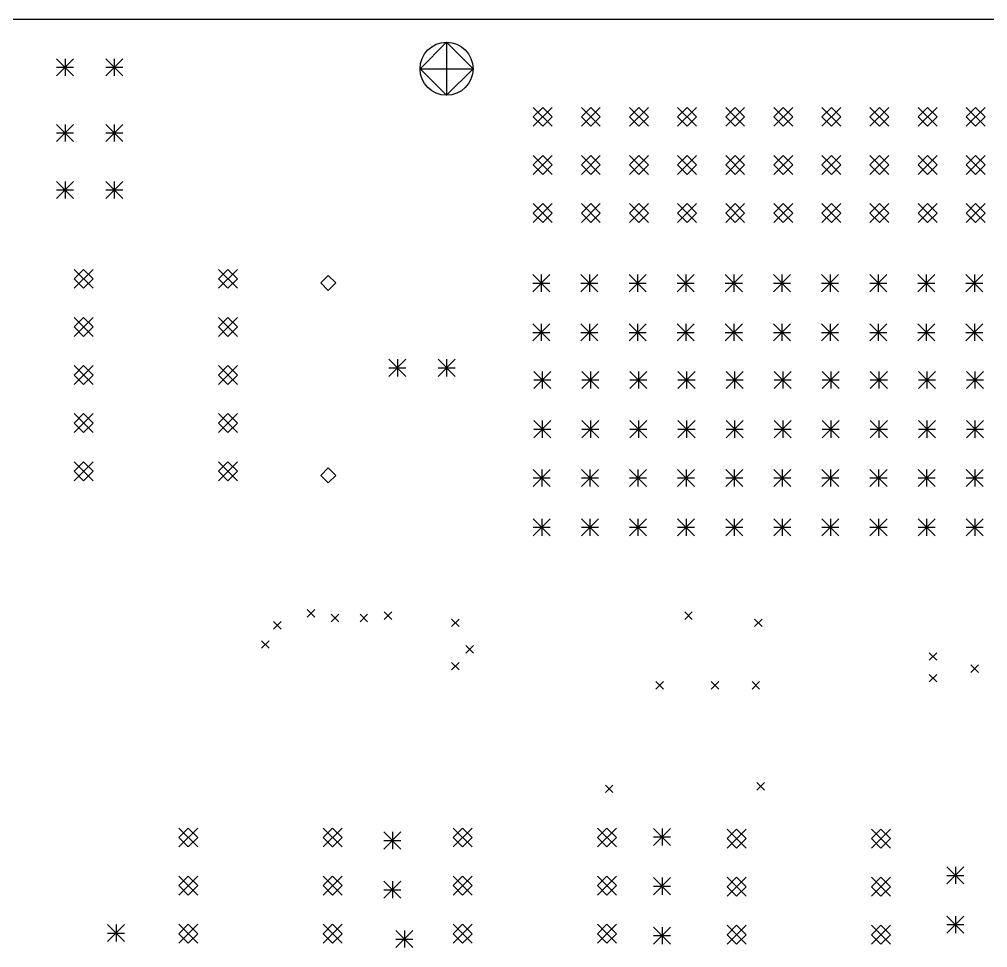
# Model space of a CAD drawing. Extents: x 10 to 419, y -288 to -23.
# Drawn here: x 213.8 to 265, y -72 to -23 of the extents above; entities that cross this region are included whole.
import ezdxf

# ---------------------------------------------------------------- set-up
doc = ezdxf.new("R2010")
doc.units = 0
doc.layers.add('BLACK', color=7, linetype='CONTINUOUS')

msp = doc.modelspace()

# ---------------------------------------------------------------- linework, layer by layer
at = {"layer": 'BLACK', "linetype": 'CONTINUOUS'}
for p, q in [((418.973, -23), (12.573, -23)), ((236.398, -24.2053), (234.998, -25.6053)), ((236.398, -24.2053), (236.398, -27.0053)), ((237.798, -25.6053), (236.398, -24.2053)), ((215.801, -25.0791), (216.701, -25.9791)), ((216.701, -25.0791), (215.801, -25.9791)), ((215.801, -25.5291), (216.701, -25.5291)), ((216.251, -25.0791), (216.251, -25.9791)), ((218.401, -25.0791), (219.301, -25.9791)), ((219.301, -25.0791), (218.401, -25.9791)), ((218.401, -25.5291), (219.301, -25.5291)), ((218.851, -25.0791), (218.851, -25.9791)), ((234.998, -25.6053), (237.798, -25.6053)), ((234.998, -25.6053), (236.398, -27.0053)), ((236.398, -27.0053), (237.798, -25.6053)), ((240.978, -27.6453), (241.978, -28.6453)), ((241.978, -27.6453), (240.978, -28.6453)), ((241.478, -27.6453), (240.978, -28.1453)), ((241.978, -28.1453), (241.478, -27.6453)), ((243.518, -27.6453), (244.518, -28.6453)), ((244.518, -27.6453), (243.518, -28.6453)), ((244.018, -27.6453), (243.518, -28.1453)), ((244.518, -28.1453), (244.018, -27.6453)), ((246.058, -27.6453), (247.058, -28.6453)), ((247.058, -27.6453), (246.058, -28.6453)), ((246.558, -27.6453), (246.058, -28.1453)), ((247.058, -28.1453), (246.558, -27.6453)), ((248.598, -27.6453), (249.598, -28.6453)), ((249.598, -27.6453), (248.598, -28.6453)), ((249.098, -27.6453), (248.598, -28.1453)), ((249.598, -28.1453), (249.098, -27.6453)), ((251.138, -27.6453), (252.138, -28.6453)), ((252.138, -27.6453), (251.138, -28.6453)), ((251.638, -27.6453), (251.138, -28.1453)), ((252.138, -28.1453), (251.638, -27.6453)), ((253.678, -27.6453), (254.678, -28.6453)), ((254.678, -27.6453), (253.678, -28.6453)), ((254.178, -27.6453), (253.678, -28.1453)), ((254.678, -28.1453), (254.178, -27.6453)), ((256.218, -27.6453), (257.218, -28.6453)), ((257.218, -27.6453), (256.218, -28.6453)), ((256.718, -27.6453), (256.218, -28.1453)), ((257.218, -28.1453), (256.718, -27.6453)), ((258.758, -27.6453), (259.758, -28.6453)), ((259.758, -27.6453), (258.758, -28.6453)), ((259.258, -27.6453), (258.758, -28.1453)), ((259.758, -28.1453), (259.258, -27.6453)), ((261.298, -27.6453), (262.298, -28.6453)), ((262.298, -27.6453), (261.298, -28.6453)), ((261.798, -27.6453), (261.298, -28.1453)), ((262.298, -28.1453), (261.798, -27.6453)), ((263.838, -27.6453), (264.838, -28.6453)), ((264.838, -27.6453), (263.838, -28.6453)), ((264.338, -27.6453), (263.838, -28.1453)), ((264.838, -28.1453), (264.338, -27.6453)), ((215.8, -28.55), (216.7, -29.45)), ((216.7, -28.55), (215.8, -29.45)), ((216.25, -28.55), (216.25, -29.45)), ((218.4, -28.55), (219.3, -29.45)), ((219.3, -28.55), (218.4, -29.45)), ((218.85, -28.55), (218.85, -29.45)), ((240.978, -28.1453), (241.478, -28.6453)), ((241.478, -28.6453), (241.978, -28.1453)), ((243.518, -28.1453), (244.018, -28.6453)), ((244.018, -28.6453), (244.518, -28.1453)), ((246.058, -28.1453), (246.558, -28.6453)), ((246.558, -28.6453), (247.058, -28.1453)), ((248.598, -28.1453), (249.098, -28.6453)), ((249.098, -28.6453), (249.598, -28.1453)), ((251.138, -28.1453), (251.638, -28.6453)), ((251.638, -28.6453), (252.138, -28.1453)), ((253.678, -28.1453), (254.178, -28.6453)), ((254.178, -28.6453), (254.678, -28.1453)), ((256.218, -28.1453), (256.718, -28.6453)), ((256.718, -28.6453), (257.218, -28.1453)), ((258.758, -28.1453), (259.258, -28.6453)), ((259.258, -28.6453), (259.758, -28.1453)), ((261.298, -28.1453), (261.798, -28.6453)), ((261.798, -28.6453), (262.298, -28.1453)), ((263.838, -28.1453), (264.338, -28.6453)), ((264.338, -28.6453), (264.838, -28.1453)), ((215.8, -29), (216.7, -29)), ((218.4, -29), (219.3, -29)), ((240.978, -30.1853), (241.978, -31.1853)), ((241.978, -30.1853), (240.978, -31.1853)), ((241.478, -30.1853), (240.978, -30.6853)), ((241.978, -30.6853), (241.478, -30.1853)), ((243.518, -30.1853), (244.518, -31.1853)), ((244.518, -30.1853), (243.518, -31.1853)), ((244.018, -30.1853), (243.518, -30.6853)), ((244.518, -30.6853), (244.018, -30.1853)), ((246.058, -30.1853), (247.058, -31.1853)), ((247.058, -30.1853), (246.058, -31.1853)), ((246.558, -30.1853), (246.058, -30.6853)), ((247.058, -30.6853), (246.558, -30.1853)), ((248.598, -30.1853), (249.598, -31.1853)), ((249.598, -30.1853), (248.598, -31.1853)), ((249.098, -30.1853), (248.598, -30.6853)), ((249.598, -30.6853), (249.098, -30.1853)), ((251.138, -30.1853), (252.138, -31.1853)), ((252.138, -30.1853), (251.138, -31.1853)), ((251.638, -30.1853), (251.138, -30.6853)), ((252.138, -30.6853), (251.638, -30.1853)), ((253.678, -30.1853), (254.678, -31.1853)), ((254.678, -30.1853), (253.678, -31.1853)), ((254.178, -30.1853), (253.678, -30.6853)), ((254.678, -30.6853), (254.178, -30.1853)), ((256.218, -30.1853), (257.218, -31.1853)), ((257.218, -30.1853), (256.218, -31.1853)), ((256.718, -30.1853), (256.218, -30.6853)), ((257.218, -30.6853), (256.718, -30.1853)), ((258.758, -30.1853), (259.758, -31.1853)), ((259.758, -30.1853), (258.758, -31.1853)), ((259.258, -30.1853), (258.758, -30.6853)), ((259.758, -30.6853), (259.258, -30.1853)), ((261.298, -30.1853), (262.298, -31.1853)), ((262.298, -30.1853), (261.298, -31.1853)), ((261.798, -30.1853), (261.298, -30.6853)), ((262.298, -30.6853), (261.798, -30.1853)), ((263.838, -30.1853), (264.838, -31.1853)), ((264.838, -30.1853), (263.838, -31.1853)), ((264.338, -30.1853), (263.838, -30.6853)), ((264.838, -30.6853), (264.338, -30.1853)), ((240.978, -30.6853), (241.478, -31.1853)), ((241.478, -31.1853), (241.978, -30.6853)), ((243.518, -30.6853), (244.018, -31.1853)), ((244.018, -31.1853), (244.518, -30.6853)), ((246.058, -30.6853), (246.558, -31.1853)), ((246.558, -31.1853), (247.058, -30.6853)), ((248.598, -30.6853), (249.098, -31.1853)), ((249.098, -31.1853), (249.598, -30.6853)), ((251.138, -30.6853), (251.638, -31.1853)), ((251.638, -31.1853), (252.138, -30.6853)), ((253.678, -30.6853), (254.178, -31.1853)), ((254.178, -31.1853), (254.678, -30.6853)), ((256.218, -30.6853), (256.718, -31.1853)), ((256.718, -31.1853), (257.218, -30.6853)), ((258.758, -30.6853), (259.258, -31.1853)), ((259.258, -31.1853), (259.758, -30.6853)), ((261.298, -30.6853), (261.798, -31.1853)), ((261.798, -31.1853), (262.298, -30.6853)), ((263.838, -30.6853), (264.338, -31.1853)), ((264.338, -31.1853), (264.838, -30.6853)), ((215.801, -31.5561), (216.701, -32.4561)), ((216.701, -31.5561), (215.801, -32.4561)), ((216.251, -31.5561), (216.251, -32.4561)), ((218.401, -31.5561), (219.301, -32.4561)), ((219.301, -31.5561), (218.401, -32.4561)), ((218.851, -31.5561), (218.851, -32.4561)), ((215.801, -32.0061), (216.701, -32.0061)), ((218.401, -32.0061), (219.301, -32.0061)), ((240.978, -32.7253), (241.978, -33.7253)), ((241.978, -32.7253), (240.978, -33.7253)), ((241.478, -32.7253), (240.978, -33.2253)), ((240.978, -33.2253), (241.478, -33.7253)), ((241.978, -33.2253), (241.478, -32.7253)), ((241.478, -33.7253), (241.978, -33.2253)), ((243.518, -32.7253), (244.518, -33.7253)), ((244.518, -32.7253), (243.518, -33.7253)), ((244.018, -32.7253), (243.518, -33.2253)), ((243.518, -33.2253), (244.018, -33.7253)), ((244.518, -33.2253), (244.018, -32.7253)), ((244.018, -33.7253), (244.518, -33.2253)), ((246.058, -32.7253), (247.058, -33.7253)), ((247.058, -32.7253), (246.058, -33.7253)), ((246.558, -32.7253), (246.058, -33.2253)), ((246.058, -33.2253), (246.558, -33.7253)), ((247.058, -33.2253), (246.558, -32.7253)), ((246.558, -33.7253), (247.058, -33.2253)), ((248.598, -32.7253), (249.598, -33.7253)), ((249.598, -32.7253), (248.598, -33.7253)), ((249.098, -32.7253), (248.598, -33.2253)), ((248.598, -33.2253), (249.098, -33.7253)), ((249.598, -33.2253), (249.098, -32.7253)), ((249.098, -33.7253), (249.598, -33.2253)), ((251.138, -32.7253), (252.138, -33.7253)), ((252.138, -32.7253), (251.138, -33.7253)), ((251.638, -32.7253), (251.138, -33.2253)), ((251.138, -33.2253), (251.638, -33.7253)), ((252.138, -33.2253), (251.638, -32.7253)), ((251.638, -33.7253), (252.138, -33.2253)), ((253.678, -32.7253), (254.678, -33.7253)), ((254.678, -32.7253), (253.678, -33.7253)), ((254.178, -32.7253), (253.678, -33.2253)), ((253.678, -33.2253), (254.178, -33.7253)), ((254.678, -33.2253), (254.178, -32.7253)), ((254.178, -33.7253), (254.678, -33.2253)), ((256.218, -32.7253), (257.218, -33.7253)), ((257.218, -32.7253), (256.218, -33.7253)), ((256.718, -32.7253), (256.218, -33.2253)), ((256.218, -33.2253), (256.718, -33.7253)), ((257.218, -33.2253), (256.718, -32.7253)), ((256.718, -33.7253), (257.218, -33.2253)), ((258.758, -32.7253), (259.758, -33.7253)), ((259.758, -32.7253), (258.758, -33.7253)), ((259.258, -32.7253), (258.758, -33.2253)), ((258.758, -33.2253), (259.258, -33.7253)), ((259.758, -33.2253), (259.258, -32.7253)), ((259.258, -33.7253), (259.758, -33.2253)), ((261.298, -32.7253), (262.298, -33.7253)), ((262.298, -32.7253), (261.298, -33.7253)), ((261.798, -32.7253), (261.298, -33.2253)), ((261.298, -33.2253), (261.798, -33.7253)), ((262.298, -33.2253), (261.798, -32.7253)), ((261.798, -33.7253), (262.298, -33.2253)), ((263.838, -32.7253), (264.838, -33.7253)), ((264.838, -32.7253), (263.838, -33.7253)), ((264.338, -32.7253), (263.838, -33.2253)), ((263.838, -33.2253), (264.338, -33.7253)), ((264.838, -33.2253), (264.338, -32.7253)), ((264.338, -33.7253), (264.838, -33.2253)), ((216.734, -36.2001), (217.734, -37.2001)), ((217.734, -36.2001), (216.734, -37.2001)), ((217.234, -36.2001), (216.734, -36.7001)), ((217.734, -36.7001), (217.234, -36.2001)), ((224.355, -36.2001), (225.355, -37.2001)), ((225.355, -36.2001), (224.355, -37.2001)), ((224.855, -36.2001), (224.355, -36.7001)), ((225.355, -36.7001), (224.855, -36.2001)), ((216.734, -36.7001), (217.234, -37.2001)), ((217.234, -37.2001), (217.734, -36.7001)), ((224.355, -36.7001), (224.855, -37.2001)), ((224.855, -37.2001), (225.355, -36.7001)), ((230.15, -36.52), (229.75, -36.92)), ((230.55, -36.92), (230.15, -36.52)), ((240.952, -36.4791), (241.852, -37.3791)), ((241.852, -36.4791), (240.952, -37.3791)), ((241.402, -36.4791), (241.402, -37.3791)), ((243.493, -36.4791), (244.393, -37.3791)), ((244.393, -36.4791), (243.493, -37.3791)), ((243.943, -36.4791), (243.943, -37.3791)), ((246.034, -36.4791), (246.934, -37.3791)), ((246.934, -36.4791), (246.034, -37.3791)), ((246.484, -36.4791), (246.484, -37.3791)), ((248.576, -36.4791), (249.476, -37.3791)), ((249.476, -36.4791), (248.576, -37.3791)), ((249.026, -36.4791), (249.026, -37.3791)), ((251.117, -36.4791), (252.017, -37.3791)), ((252.017, -36.4791), (251.117, -37.3791)), ((251.567, -36.4791), (251.567, -37.3791)), ((253.659, -36.4791), (254.559, -37.3791)), ((254.559, -36.4791), (253.659, -37.3791)), ((254.109, -36.4791), (254.109, -37.3791)), ((256.2, -36.4791), (257.1, -37.3791)), ((257.1, -36.4791), (256.2, -37.3791)), ((256.65, -36.4791), (256.65, -37.3791)), ((258.741, -36.4791), (259.641, -37.3791)), ((259.641, -36.4791), (258.741, -37.3791)), ((259.191, -36.4791), (259.191, -37.3791)), ((261.283, -36.4791), (262.183, -37.3791)), ((262.183, -36.4791), (261.283, -37.3791)), ((261.733, -36.4791), (261.733, -37.3791)), ((263.824, -36.4791), (264.724, -37.3791)), ((264.724, -36.4791), (263.824, -37.3791)), ((264.274, -36.4791), (264.274, -37.3791)), ((229.75, -36.92), (230.15, -37.32)), ((230.15, -37.32), (230.55, -36.92)), ((240.952, -36.9291), (241.852, -36.9291)), ((243.493, -36.9291), (244.393, -36.9291)), ((246.034, -36.9291), (246.934, -36.9291)), ((248.576, -36.9291), (249.476, -36.9291)), ((251.117, -36.9291), (252.017, -36.9291)), ((253.659, -36.9291), (254.559, -36.9291)), ((256.2, -36.9291), (257.1, -36.9291)), ((258.741, -36.9291), (259.641, -36.9291)), ((261.283, -36.9291), (262.183, -36.9291)), ((263.824, -36.9291), (264.724, -36.9291)), ((216.734, -38.7401), (217.734, -39.7401)), ((217.734, -38.7401), (216.734, -39.7401)), ((217.234, -38.7401), (216.734, -39.2401)), ((217.734, -39.2401), (217.234, -38.7401)), ((224.355, -38.7401), (225.355, -39.7401)), ((225.355, -38.7401), (224.355, -39.7401)), ((224.855, -38.7401), (224.355, -39.2401)), ((225.355, -39.2401), (224.855, -38.7401)), ((216.734, -39.2401), (217.234, -39.7401)), ((217.234, -39.7401), (217.734, -39.2401)), ((224.355, -39.2401), (224.855, -39.7401)), ((224.855, -39.7401), (225.355, -39.2401)), ((240.952, -39.0791), (241.852, -39.9791)), ((241.852, -39.0791), (240.952, -39.9791)), ((241.402, -39.0791), (241.402, -39.9791)), ((243.493, -39.0791), (244.393, -39.9791)), ((244.393, -39.0791), (243.493, -39.9791)), ((243.943, -39.0791), (243.943, -39.9791)), ((246.034, -39.0791), (246.934, -39.9791)), ((246.934, -39.0791), (246.034, -39.9791)), ((246.484, -39.0791), (246.484, -39.9791)), ((248.576, -39.0791), (249.476, -39.9791)), ((249.476, -39.0791), (248.576, -39.9791)), ((249.026, -39.0791), (249.026, -39.9791)), ((251.117, -39.0791), (252.017, -39.9791)), ((252.017, -39.0791), (251.117, -39.9791)), ((251.567, -39.0791), (251.567, -39.9791)), ((253.659, -39.0791), (254.559, -39.9791)), ((254.559, -39.0791), (253.659, -39.9791)), ((254.109, -39.0791), (254.109, -39.9791)), ((256.2, -39.0791), (257.1, -39.9791)), ((257.1, -39.0791), (256.2, -39.9791)), ((256.65, -39.0791), (256.65, -39.9791)), ((258.741, -39.0791), (259.641, -39.9791)), ((259.641, -39.0791), (258.741, -39.9791)), ((259.191, -39.0791), (259.191, -39.9791)), ((261.283, -39.0791), (262.183, -39.9791)), ((262.183, -39.0791), (261.283, -39.9791)), ((261.733, -39.0791), (261.733, -39.9791)), ((263.824, -39.0791), (264.724, -39.9791)), ((264.724, -39.0791), (263.824, -39.9791)), ((264.274, -39.0791), (264.274, -39.9791)), ((240.952, -39.5291), (241.852, -39.5291)), ((243.493, -39.5291), (244.393, -39.5291)), ((246.034, -39.5291), (246.934, -39.5291)), ((248.576, -39.5291), (249.476, -39.5291)), ((251.117, -39.5291), (252.017, -39.5291)), ((253.659, -39.5291), (254.559, -39.5291)), ((256.2, -39.5291), (257.1, -39.5291)), ((258.741, -39.5291), (259.641, -39.5291)), ((261.283, -39.5291), (262.183, -39.5291)), ((263.824, -39.5291), (264.724, -39.5291)), ((216.734, -41.2801), (217.734, -42.2801)), ((217.734, -41.2801), (216.734, -42.2801)), ((217.234, -41.2801), (216.734, -41.7801)), ((217.734, -41.7801), (217.234, -41.2801)), ((224.355, -41.2801), (225.355, -42.2801)), ((225.355, -41.2801), (224.355, -42.2801)), ((224.855, -41.2801), (224.355, -41.7801)), ((225.355, -41.7801), (224.855, -41.2801)), ((233.35, -40.95), (234.25, -41.85)), ((234.25, -40.95), (233.35, -41.85)), ((233.35, -41.4), (234.25, -41.4)), ((233.8, -40.95), (233.8, -41.85)), ((235.95, -40.95), (236.85, -41.85)), ((236.85, -40.95), (235.95, -41.85)), ((235.95, -41.4), (236.85, -41.4)), ((236.4, -40.95), (236.4, -41.85)), ((216.734, -41.7801), (217.234, -42.2801)), ((217.234, -42.2801), (217.734, -41.7801)), ((224.355, -41.7801), (224.855, -42.2801)), ((224.855, -42.2801), (225.355, -41.7801)), ((241.002, -41.5891), (241.902, -42.4891)), ((241.902, -41.5891), (241.002, -42.4891)), ((241.452, -41.5891), (241.452, -42.4891)), ((243.541, -41.5891), (244.441, -42.4891)), ((244.441, -41.5891), (243.541, -42.4891)), ((243.991, -41.5891), (243.991, -42.4891)), ((246.08, -41.5891), (246.98, -42.4891)), ((246.98, -41.5891), (246.08, -42.4891)), ((246.53, -41.5891), (246.53, -42.4891)), ((248.619, -41.5891), (249.519, -42.4891)), ((249.519, -41.5891), (248.619, -42.4891)), ((249.069, -41.5891), (249.069, -42.4891)), ((251.158, -41.5891), (252.058, -42.4891)), ((252.058, -41.5891), (251.158, -42.4891)), ((251.608, -41.5891), (251.608, -42.4891)), ((253.697, -41.5891), (254.597, -42.4891)), ((254.597, -41.5891), (253.697, -42.4891)), ((254.147, -41.5891), (254.147, -42.4891)), ((256.236, -41.5891), (257.136, -42.4891)), ((257.136, -41.5891), (256.236, -42.4891)), ((256.686, -41.5891), (256.686, -42.4891)), ((258.775, -41.5891), (259.675, -42.4891)), ((259.675, -41.5891), (258.775, -42.4891)), ((259.225, -41.5891), (259.225, -42.4891)), ((261.314, -41.5891), (262.214, -42.4891)), ((262.214, -41.5891), (261.314, -42.4891)), ((261.764, -41.5891), (261.764, -42.4891)), ((263.852, -41.5891), (264.752, -42.4891)), ((264.752, -41.5891), (263.852, -42.4891)), ((264.302, -41.5891), (264.302, -42.4891)), ((241.002, -42.0391), (241.902, -42.0391)), ((243.541, -42.0391), (244.441, -42.0391)), ((246.08, -42.0391), (246.98, -42.0391)), ((248.619, -42.0391), (249.519, -42.0391)), ((251.158, -42.0391), (252.058, -42.0391)), ((253.697, -42.0391), (254.597, -42.0391)), ((256.236, -42.0391), (257.136, -42.0391)), ((258.775, -42.0391), (259.675, -42.0391)), ((261.314, -42.0391), (262.214, -42.0391)), ((263.852, -42.0391), (264.752, -42.0391)), ((216.734, -43.8201), (217.734, -44.8201)), ((217.734, -43.8201), (216.734, -44.8201)), ((217.234, -43.8201), (216.734, -44.3201)), ((217.734, -44.3201), (217.234, -43.8201)), ((224.355, -43.8201), (225.355, -44.8201)), ((225.355, -43.8201), (224.355, -44.8201)), ((224.855, -43.8201), (224.355, -44.3201)), ((225.355, -44.3201), (224.855, -43.8201)), ((216.734, -44.3201), (217.234, -44.8201)), ((217.234, -44.8201), (217.734, -44.3201)), ((224.355, -44.3201), (224.855, -44.8201)), ((224.855, -44.8201), (225.355, -44.3201)), ((241.002, -44.1891), (241.902, -45.0891)), ((241.902, -44.1891), (241.002, -45.0891)), ((241.452, -44.1891), (241.452, -45.0891)), ((243.541, -44.1891), (244.441, -45.0891)), ((244.441, -44.1891), (243.541, -45.0891)), ((243.991, -44.1891), (243.991, -45.0891)), ((246.08, -44.1891), (246.98, -45.0891)), ((246.98, -44.1891), (246.08, -45.0891)), ((246.53, -44.1891), (246.53, -45.0891)), ((248.619, -44.1891), (249.519, -45.0891)), ((249.519, -44.1891), (248.619, -45.0891)), ((249.069, -44.1891), (249.069, -45.0891)), ((251.158, -44.1891), (252.058, -45.0891)), ((252.058, -44.1891), (251.158, -45.0891)), ((251.608, -44.1891), (251.608, -45.0891)), ((253.697, -44.1891), (254.597, -45.0891)), ((254.597, -44.1891), (253.697, -45.0891)), ((254.147, -44.1891), (254.147, -45.0891)), ((256.236, -44.1891), (257.136, -45.0891)), ((257.136, -44.1891), (256.236, -45.0891)), ((256.686, -44.1891), (256.686, -45.0891)), ((258.775, -44.1891), (259.675, -45.0891)), ((259.675, -44.1891), (258.775, -45.0891)), ((259.225, -44.1891), (259.225, -45.0891)), ((261.314, -44.1891), (262.214, -45.0891)), ((262.214, -44.1891), (261.314, -45.0891)), ((261.764, -44.1891), (261.764, -45.0891)), ((263.852, -44.1891), (264.752, -45.0891)), ((264.752, -44.1891), (263.852, -45.0891)), ((264.302, -44.1891), (264.302, -45.0891)), ((241.002, -44.6391), (241.902, -44.6391)), ((243.541, -44.6391), (244.441, -44.6391)), ((246.08, -44.6391), (246.98, -44.6391)), ((248.619, -44.6391), (249.519, -44.6391)), ((251.158, -44.6391), (252.058, -44.6391)), ((253.697, -44.6391), (254.597, -44.6391)), ((256.236, -44.6391), (257.136, -44.6391)), ((258.775, -44.6391), (259.675, -44.6391)), ((261.314, -44.6391), (262.214, -44.6391)), ((263.852, -44.6391), (264.752, -44.6391)), ((216.734, -46.3601), (217.734, -47.3601)), ((217.734, -46.3601), (216.734, -47.3601)), ((217.234, -46.3601), (216.734, -46.8601)), ((217.734, -46.8601), (217.234, -46.3601)), ((224.355, -46.3601), (225.355, -47.3601)), ((225.355, -46.3601), (224.355, -47.3601)), ((224.855, -46.3601), (224.355, -46.8601)), ((225.355, -46.8601), (224.855, -46.3601)), ((216.734, -46.8601), (217.234, -47.3601)), ((217.234, -47.3601), (217.734, -46.8601)), ((224.355, -46.8601), (224.855, -47.3601)), ((224.855, -47.3601), (225.355, -46.8601)), ((230.15, -46.68), (229.75, -47.08)), ((230.55, -47.08), (230.15, -46.68)), ((240.977, -46.7661), (241.877, -47.6661)), ((241.877, -46.7661), (240.977, -47.6661)), ((241.427, -46.7661), (241.427, -47.6661)), ((243.517, -46.7661), (244.417, -47.6661)), ((244.417, -46.7661), (243.517, -47.6661)), ((243.967, -46.7661), (243.967, -47.6661)), ((246.057, -46.7661), (246.957, -47.6661)), ((246.957, -46.7661), (246.057, -47.6661)), ((246.507, -46.7661), (246.507, -47.6661)), ((248.597, -46.7661), (249.497, -47.6661)), ((249.497, -46.7661), (248.597, -47.6661)), ((249.047, -46.7661), (249.047, -47.6661)), ((251.137, -46.7661), (252.037, -47.6661)), ((252.037, -46.7661), (251.137, -47.6661)), ((251.587, -46.7661), (251.587, -47.6661)), ((253.677, -46.7661), (254.577, -47.6661)), ((254.577, -46.7661), (253.677, -47.6661)), ((254.127, -46.7661), (254.127, -47.6661)), ((256.217, -46.7661), (257.117, -47.6661)), ((257.117, -46.7661), (256.217, -47.6661)), ((256.667, -46.7661), (256.667, -47.6661)), ((258.757, -46.7661), (259.657, -47.6661)), ((259.657, -46.7661), (258.757, -47.6661)), ((259.207, -46.7661), (259.207, -47.6661)), ((261.297, -46.7661), (262.197, -47.6661)), ((262.197, -46.7661), (261.297, -47.6661)), ((261.747, -46.7661), (261.747, -47.6661)), ((263.837, -46.7661), (264.737, -47.6661)), ((264.737, -46.7661), (263.837, -47.6661)), ((264.287, -46.7661), (264.287, -47.6661)), ((229.75, -47.08), (230.15, -47.48)), ((230.15, -47.48), (230.55, -47.08)), ((240.977, -47.2161), (241.877, -47.2161)), ((243.517, -47.2161), (244.417, -47.2161)), ((246.057, -47.2161), (246.957, -47.2161)), ((248.597, -47.2161), (249.497, -47.2161)), ((251.137, -47.2161), (252.037, -47.2161)), ((253.677, -47.2161), (254.577, -47.2161)), ((256.217, -47.2161), (257.117, -47.2161)), ((258.757, -47.2161), (259.657, -47.2161)), ((261.297, -47.2161), (262.197, -47.2161)), ((263.837, -47.2161), (264.737, -47.2161)), ((240.977, -49.3661), (241.877, -50.2661)), ((241.877, -49.3661), (240.977, -50.2661)), ((241.427, -49.3661), (241.427, -50.2661)), ((243.517, -49.3661), (244.417, -50.2661)), ((244.417, -49.3661), (243.517, -50.2661)), ((243.967, -49.3661), (243.967, -50.2661)), ((246.057, -49.3661), (246.957, -50.2661)), ((246.957, -49.3661), (246.057, -50.2661)), ((246.507, -49.3661), (246.507, -50.2661)), ((248.597, -49.3661), (249.497, -50.2661)), ((249.497, -49.3661), (248.597, -50.2661)), ((249.047, -49.3661), (249.047, -50.2661)), ((251.137, -49.3661), (252.037, -50.2661)), ((252.037, -49.3661), (251.137, -50.2661)), ((251.587, -49.3661), (251.587, -50.2661)), ((253.677, -49.3661), (254.577, -50.2661)), ((254.577, -49.3661), (253.677, -50.2661)), ((254.127, -49.3661), (254.127, -50.2661)), ((256.217, -49.3661), (257.117, -50.2661)), ((257.117, -49.3661), (256.217, -50.2661)), ((256.667, -49.3661), (256.667, -50.2661)), ((258.757, -49.3661), (259.657, -50.2661)), ((259.657, -49.3661), (258.757, -50.2661)), ((259.207, -49.3661), (259.207, -50.2661)), ((261.297, -49.3661), (262.197, -50.2661)), ((262.197, -49.3661), (261.297, -50.2661)), ((261.747, -49.3661), (261.747, -50.2661)), ((263.837, -49.3661), (264.737, -50.2661)), ((264.737, -49.3661), (263.837, -50.2661)), ((264.287, -49.3661), (264.287, -50.2661)), ((240.977, -49.8161), (241.877, -49.8161)), ((243.517, -49.8161), (244.417, -49.8161)), ((246.057, -49.8161), (246.957, -49.8161)), ((248.597, -49.8161), (249.497, -49.8161)), ((251.137, -49.8161), (252.037, -49.8161)), ((253.677, -49.8161), (254.577, -49.8161)), ((256.217, -49.8161), (257.117, -49.8161)), ((258.757, -49.8161), (259.657, -49.8161)), ((261.297, -49.8161), (262.197, -49.8161)), ((263.837, -49.8161), (264.737, -49.8161)), ((229.035, -54.1581), (229.435, -54.5581)), ((229.435, -54.1581), (229.035, -54.5581)), ((230.305, -54.4121), (230.705, -54.8121)), ((230.705, -54.4121), (230.305, -54.8121)), ((231.829, -54.4121), (232.229, -54.8121)), ((232.229, -54.4121), (231.829, -54.8121)), ((233.099, -54.2851), (233.499, -54.6851)), ((233.499, -54.2851), (233.099, -54.6851)), ((236.655, -54.6661), (237.055, -55.0661)), ((237.055, -54.6661), (236.655, -55.0661)), ((248.974, -54.2851), (249.374, -54.6851)), ((249.374, -54.2851), (248.974, -54.6851)), ((252.657, -54.6661), (253.057, -55.0661)), ((253.057, -54.6661), (252.657, -55.0661)), ((227.257, -54.7931), (227.657, -55.1931)), ((227.657, -54.7931), (227.257, -55.1931)), ((226.622, -55.8091), (227.022, -56.2091)), ((227.022, -55.8091), (226.622, -56.2091)), ((237.417, -56.0631), (237.817, -56.4631)), ((237.817, -56.0631), (237.417, -56.4631)), ((261.888, -56.4441), (262.288, -56.8441)), ((262.288, -56.4441), (261.888, -56.8441)), ((236.655, -56.9521), (237.055, -57.3521)), ((237.055, -56.9521), (236.655, -57.3521)), ((264.087, -57.0791), (264.487, -57.4791)), ((264.487, -57.0791), (264.087, -57.4791)), ((261.888, -57.5871), (262.288, -57.9871)), ((262.288, -57.5871), (261.888, -57.9871)), ((247.45, -57.9702), (247.85, -58.3702)), ((247.85, -57.9702), (247.45, -58.3702)), ((250.371, -57.9702), (250.771, -58.3702)), ((250.771, -57.9702), (250.371, -58.3702)), ((252.53, -57.9702), (252.93, -58.3702)), ((252.93, -57.9702), (252.53, -58.3702)), ((252.784, -63.3021), (253.184, -63.7021)), ((253.184, -63.3021), (252.784, -63.7021)), ((244.783, -63.4291), (245.183, -63.8291)), ((245.183, -63.4291), (244.783, -63.8291)), ((222.258, -65.6991), (223.258, -66.6991)), ((223.258, -65.6991), (222.258, -66.6991)), ((222.758, -65.6991), (222.258, -66.1991)), ((223.258, -66.1991), (222.758, -65.6991)), ((229.878, -65.6991), (230.878, -66.6991)), ((230.878, -65.6991), (229.878, -66.6991)), ((230.378, -65.6991), (229.878, -66.1991)), ((230.878, -66.1991), (230.378, -65.6991)), ((233.088, -65.9089), (233.988, -66.8089)), ((233.988, -65.9089), (233.088, -66.8089)), ((233.538, -65.9089), (233.538, -66.8089)), ((236.744, -65.6991), (237.744, -66.6991)), ((237.744, -65.6991), (236.744, -66.6991)), ((237.244, -65.6991), (236.744, -66.1991)), ((237.744, -66.1991), (237.244, -65.6991)), ((244.364, -65.6991), (245.364, -66.6991)), ((245.364, -65.6991), (244.364, -66.6991)), ((244.864, -65.6991), (244.364, -66.1991)), ((245.364, -66.1991), (244.864, -65.6991)), ((247.327, -65.7191), (248.227, -66.6191)), ((248.227, -65.7191), (247.327, -66.6191)), ((247.777, -65.7191), (247.777, -66.6191)), ((251.214, -65.7569), (252.214, -66.7569)), ((252.214, -65.7569), (251.214, -66.7569)), ((251.714, -65.7569), (251.214, -66.2569)), ((252.214, -66.2569), (251.714, -65.7569)), ((258.834, -65.7569), (259.834, -66.7569)), ((259.834, -65.7569), (258.834, -66.7569)), ((259.334, -65.7569), (258.834, -66.2569)), ((259.834, -66.2569), (259.334, -65.7569)), ((222.258, -66.1991), (222.758, -66.6991)), ((222.758, -66.6991), (223.258, -66.1991)), ((229.878, -66.1991), (230.378, -66.6991)), ((230.378, -66.6991), (230.878, -66.1991)), ((233.088, -66.3589), (233.988, -66.3589)), ((236.744, -66.1991), (237.244, -66.6991)), ((237.244, -66.6991), (237.744, -66.1991)), ((244.364, -66.1991), (244.864, -66.6991)), ((244.864, -66.6991), (245.364, -66.1991)), ((247.327, -66.1691), (248.227, -66.1691)), ((251.214, -66.2569), (251.714, -66.7569)), ((251.714, -66.7569), (252.214, -66.2569)), ((258.834, -66.2569), (259.334, -66.7569)), ((259.334, -66.7569), (259.834, -66.2569)), ((262.821, -67.7511), (263.721, -68.6511)), ((263.721, -67.7511), (262.821, -68.6511)), ((263.271, -67.7511), (263.271, -68.6511)), ((222.258, -68.2391), (223.258, -69.2391)), ((223.258, -68.2391), (222.258, -69.2391)), ((222.758, -68.2391), (222.258, -68.7391)), ((223.258, -68.7391), (222.758, -68.2391)), ((229.878, -68.2391), (230.878, -69.2391)), ((230.878, -68.2391), (229.878, -69.2391)), ((230.378, -68.2391), (229.878, -68.7391)), ((230.878, -68.7391), (230.378, -68.2391)), ((233.088, -68.5089), (233.988, -69.4089)), ((233.988, -68.5089), (233.088, -69.4089)), ((233.538, -68.5089), (233.538, -69.4089)), ((236.744, -68.2391), (237.744, -69.2391)), ((237.744, -68.2391), (236.744, -69.2391)), ((237.244, -68.2391), (236.744, -68.7391)), ((237.744, -68.7391), (237.244, -68.2391)), ((244.364, -68.2391), (245.364, -69.2391)), ((245.364, -68.2391), (244.364, -69.2391)), ((244.864, -68.2391), (244.364, -68.7391)), ((245.364, -68.7391), (244.864, -68.2391)), ((247.327, -68.3191), (248.227, -69.2191)), ((248.227, -68.3191), (247.327, -69.2191)), ((247.777, -68.3191), (247.777, -69.2191)), ((251.214, -68.2969), (252.214, -69.2969)), ((252.214, -68.2969), (251.214, -69.2969)), ((251.714, -68.2969), (251.214, -68.7969)), ((252.214, -68.7969), (251.714, -68.2969)), ((258.834, -68.2969), (259.834, -69.2969)), ((259.834, -68.2969), (258.834, -69.2969)), ((259.334, -68.2969), (258.834, -68.7969)), ((259.834, -68.7969), (259.334, -68.2969)), ((262.821, -68.2011), (263.721, -68.2011)), ((222.258, -68.7391), (222.758, -69.2391)), ((222.758, -69.2391), (223.258, -68.7391)), ((229.878, -68.7391), (230.378, -69.2391)), ((230.378, -69.2391), (230.878, -68.7391)), ((233.088, -68.9589), (233.988, -68.9589)), ((236.744, -68.7391), (237.244, -69.2391)), ((237.244, -69.2391), (237.744, -68.7391)), ((244.364, -68.7391), (244.864, -69.2391)), ((244.864, -69.2391), (245.364, -68.7391)), ((247.327, -68.7691), (248.227, -68.7691)), ((251.214, -68.7969), (251.714, -69.2969)), ((251.714, -69.2969), (252.214, -68.7969)), ((258.834, -68.7969), (259.334, -69.2969)), ((259.334, -69.2969), (259.834, -68.7969)), ((262.821, -70.3511), (263.721, -71.2511)), ((263.721, -70.3511), (262.821, -71.2511)), ((263.271, -70.3511), (263.271, -71.2511)), ((218.498, -70.7991), (219.398, -71.6991)), ((219.398, -70.7991), (218.498, -71.6991)), ((218.948, -70.7991), (218.948, -71.6991)), ((222.258, -70.7791), (223.258, -71.7791)), ((223.258, -70.7791), (222.258, -71.7791)), ((222.758, -70.7791), (222.258, -71.2791)), ((223.258, -71.2791), (222.758, -70.7791)), ((229.878, -70.7791), (230.878, -71.7791)), ((230.878, -70.7791), (229.878, -71.7791)), ((230.378, -70.7791), (229.878, -71.2791)), ((230.878, -71.2791), (230.378, -70.7791)), ((236.744, -70.7791), (237.744, -71.7791)), ((237.744, -70.7791), (236.744, -71.7791)), ((237.244, -70.7791), (236.744, -71.2791)), ((237.744, -71.2791), (237.244, -70.7791)), ((244.364, -70.7791), (245.364, -71.7791)), ((245.364, -70.7791), (244.364, -71.7791)), ((244.864, -70.7791), (244.364, -71.2791)), ((245.364, -71.2791), (244.864, -70.7791)), ((247.327, -70.9316), (248.227, -71.8316)), ((248.227, -70.9316), (247.327, -71.8316)), ((247.777, -70.9316), (247.777, -71.8316)), ((251.214, -70.8369), (252.214, -71.8369)), ((252.214, -70.8369), (251.214, -71.8369)), ((251.714, -70.8369), (251.214, -71.3369)), ((252.214, -71.3369), (251.714, -70.8369)), ((258.834, -70.8369), (259.834, -71.8369)), ((259.834, -70.8369), (258.834, -71.8369)), ((259.334, -70.8369), (258.834, -71.3369)), ((259.834, -71.3369), (259.334, -70.8369)), ((262.821, -70.8011), (263.721, -70.8011)), ((218.498, -71.2491), (219.398, -71.2491)), ((222.258, -71.2791), (222.758, -71.7791)), ((222.758, -71.7791), (223.258, -71.2791)), ((229.878, -71.2791), (230.378, -71.7791)), ((230.378, -71.7791), (230.878, -71.2791)), ((233.723, -71.1159), (234.623, -72.0159)), ((234.623, -71.1159), (233.723, -72.0159)), ((233.723, -71.5659), (234.623, -71.5659)), ((234.173, -71.1159), (234.173, -72.0159)), ((236.744, -71.2791), (237.244, -71.7791)), ((237.244, -71.7791), (237.744, -71.2791)), ((244.364, -71.2791), (244.864, -71.7791)), ((244.864, -71.7791), (245.364, -71.2791)), ((247.327, -71.3816), (248.227, -71.3816)), ((251.214, -71.3369), (251.714, -71.8369)), ((251.714, -71.8369), (252.214, -71.3369)), ((258.834, -71.3369), (259.334, -71.8369)), ((259.334, -71.8369), (259.834, -71.3369))]:
    msp.add_line(p, q, dxfattribs=at)
at = {"layer": 'BLACK'}
msp.add_circle((236.398, -25.6053), 1.4, dxfattribs=at)

doc.saveas('drawing.dxf')
